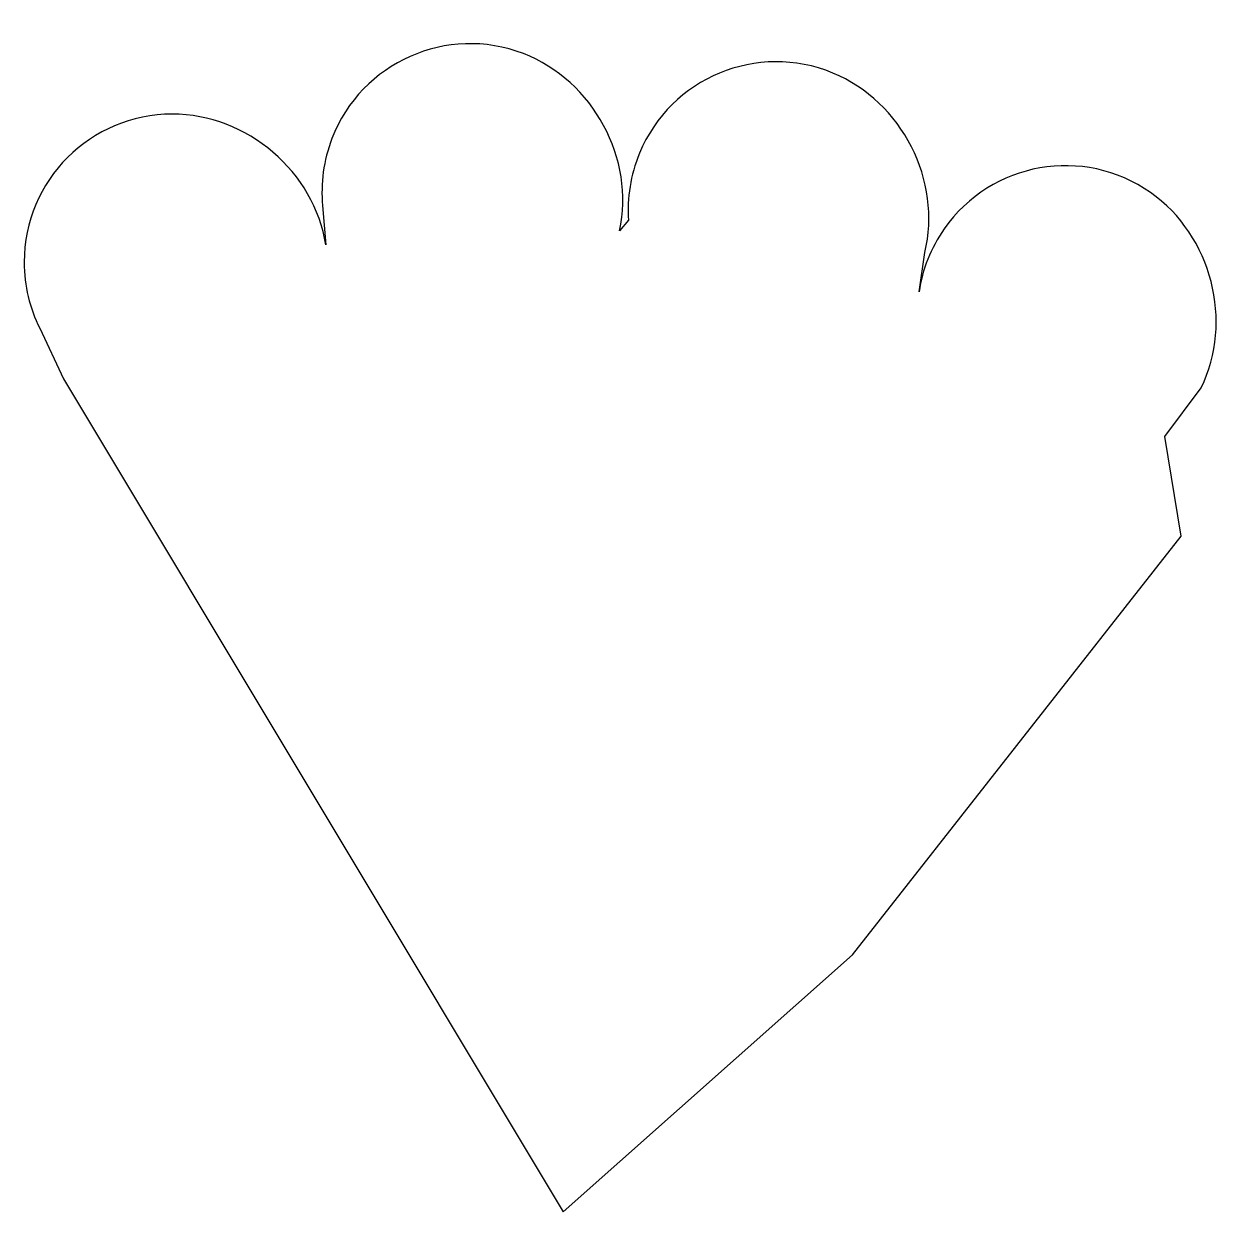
# Model space of a CAD drawing. Header units: centimetres. Extents: x -10.1 to 10.4, y -9.9 to 10.3.
import ezdxf

# ---------------------------------------------------------------- set-up
doc = ezdxf.new("R2010")
doc.units = ezdxf.units.CM
doc.header["$MEASUREMENT"] = 0
doc.layers.add('Camada 1', color=7, linetype='Continuous')

msp = doc.modelspace()

# ---------------------------------------------------------------- linework, layer by layer
at = {"layer": 'Camada 1'}
msp.add_open_spline([(-9.88596, 5.10052), (-10.05489, 5.43903), (-10.14991, 5.82085), (-10.14991, 6.22487), (-10.14991, 6.22487), (-10.14991, 7.61764), (-9.02085, 8.74669), (-7.62809, 8.74669), (-7.62809, 8.74669), (-6.35409, 8.74669), (-5.20173, 7.75609), (-5.01454, 6.52117), (-5.01454, 6.52117), (-5.01454, 6.52117), (-5.06746, 7.18739), (-5.06746, 7.18739), (-5.06746, 7.18739), (-5.10323, 7.56397), (-5.05434, 7.95436), (-4.909, 8.33134), (-4.909, 8.33134), (-4.40767, 9.63076), (-2.9478, 10.27767), (-1.64843, 9.77634), (-1.64843, 9.77634), (-0.45982, 9.31776), (0.25866, 7.97865), (-0.01116, 6.75919), (-0.01116, 6.75919), (-0.01116, 6.75919), (0.14217, 6.93998), (0.14217, 6.93998), (0.14217, 6.93998), (0.11547, 7.31736), (0.17371, 7.70648), (0.3282, 8.07983), (0.3282, 8.07983), (0.86073, 9.36682), (2.3357, 9.97835), (3.62261, 9.44585), (3.62261, 9.44585), (4.79982, 8.9587), (5.48591, 7.60276), (5.18667, 6.3901), (5.18667, 6.3901), (5.18667, 6.3901), (5.08944, 5.72269), (5.08944, 5.72269), (5.08944, 5.72269), (5.14569, 6.09684), (5.28719, 6.46395), (5.51928, 6.7947), (5.51928, 6.7947), (6.3193, 7.93474), (7.89206, 8.21038), (9.03205, 7.41039), (9.03205, 7.41039), (10.07498, 6.67853), (10.44924, 5.20588), (9.89316, 4.08741), (9.89316, 4.08741), (9.89316, 4.08741), (9.27602, 3.25413), (9.27602, 3.25413), (9.27602, 3.25413), (9.27602, 3.25413), (9.55187, 1.55982), (9.55187, 1.55982), (9.55187, 1.55982), (9.55187, 1.55982), (3.95654, -5.57219), (3.95654, -5.57219), (3.95654, -5.57219), (3.95654, -5.57219), (-0.96884, -9.94607), (-0.96884, -9.94607), (-0.96884, -9.94607), (-0.96884, -9.94607), (-9.48006, 4.23925), (-9.48006, 4.23925), (-9.48006, 4.23925), (-9.48006, 4.23925), (-9.88596, 5.10052), (-9.88596, 5.10052)], degree=3, knots=[0, 0, 0, 0, 0.04545455, 0.04545455, 0.04545455, 0.04545455, 0.09090909, 0.09090909, 0.09090909, 0.09090909, 0.13636364, 0.13636364, 0.13636364, 0.13636364, 0.18181818, 0.18181818, 0.18181818, 0.18181818, 0.22727273, 0.22727273, 0.22727273, 0.22727273, 0.27272727, 0.27272727, 0.27272727, 0.27272727, 0.31818182, 0.31818182, 0.31818182, 0.31818182, 0.36363636, 0.36363636, 0.36363636, 0.36363636, 0.40909091, 0.40909091, 0.40909091, 0.40909091, 0.45454545, 0.45454545, 0.45454545, 0.45454545, 0.5, 0.5, 0.5, 0.5, 0.54545455, 0.54545455, 0.54545455, 0.54545455, 0.59090909, 0.59090909, 0.59090909, 0.59090909, 0.63636364, 0.63636364, 0.63636364, 0.63636364, 0.68181818, 0.68181818, 0.68181818, 0.68181818, 0.72727273, 0.72727273, 0.72727273, 0.72727273, 0.77272727, 0.77272727, 0.77272727, 0.77272727, 0.81818182, 0.81818182, 0.81818182, 0.81818182, 0.86363636, 0.86363636, 0.86363636, 0.86363636, 0.90909091, 0.90909091, 0.90909091, 0.90909091, 1, 1, 1, 1], dxfattribs=at)

doc.saveas('drawing.dxf')
